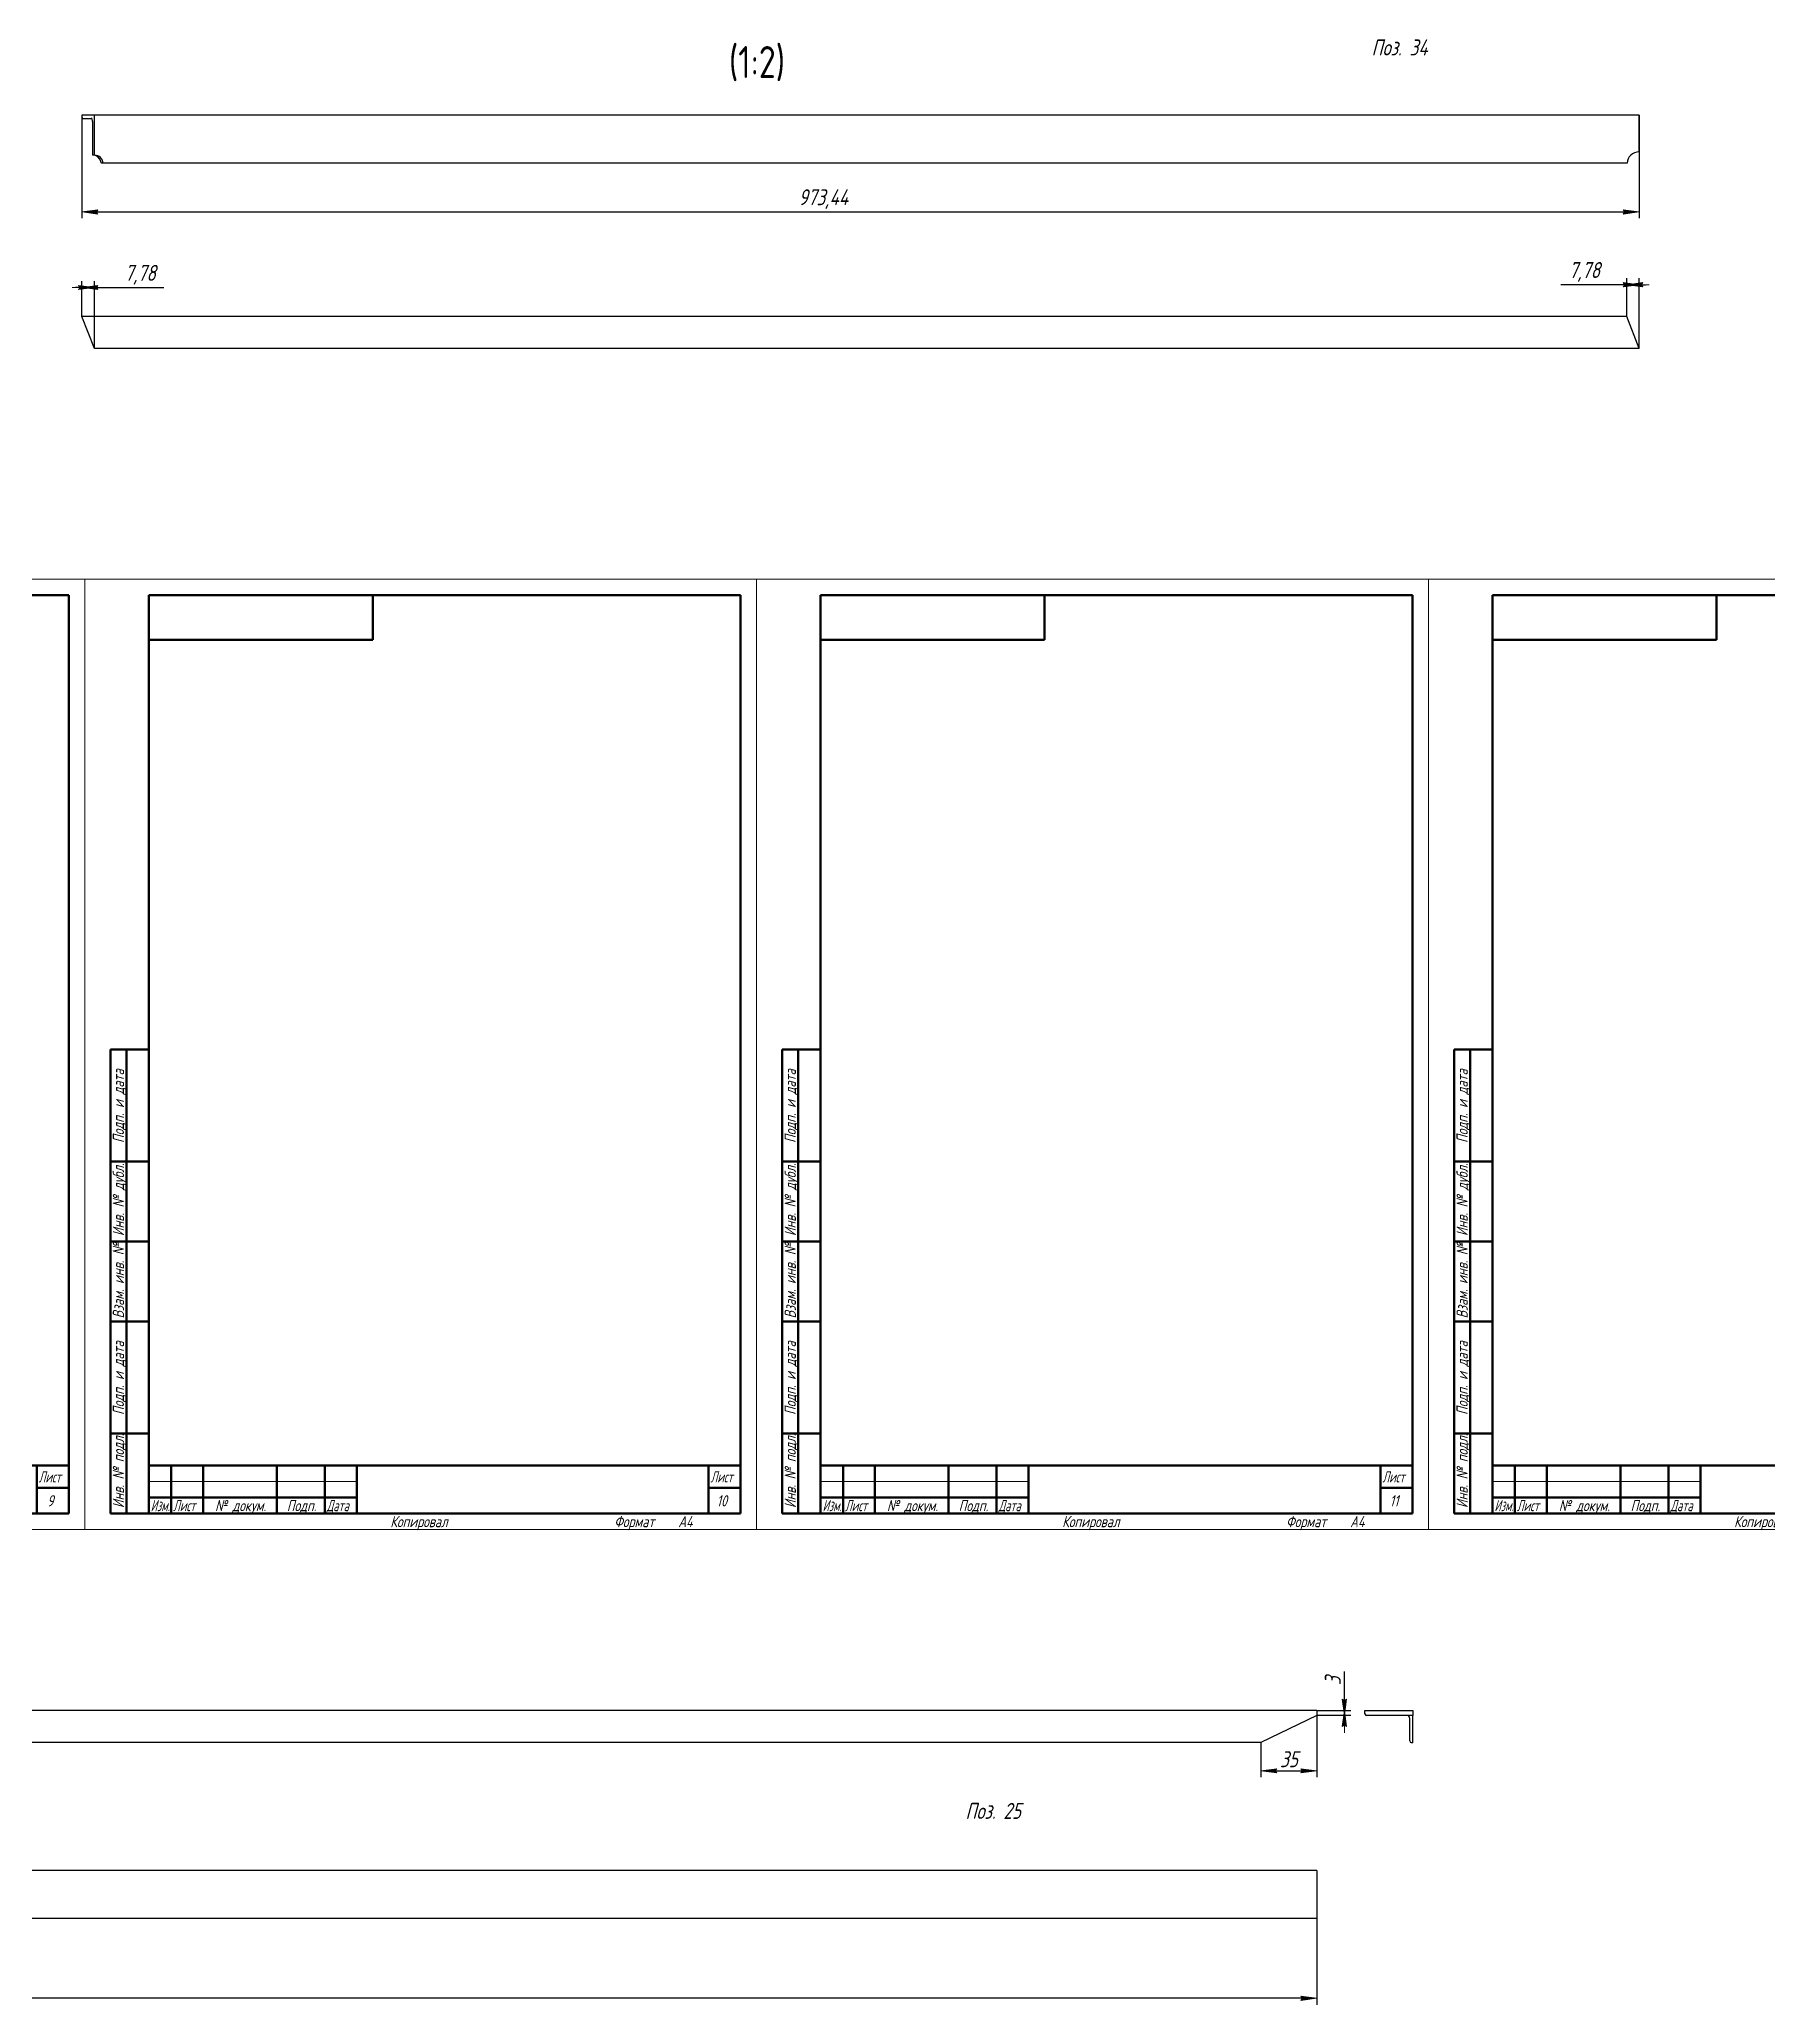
# Model space of a CAD drawing. Header units: millimetres. Extents: x 0 to 6300, y -537 to 1019.
# Drawn here: x 2086 to 2626, y -148 to 466 of the extents above; entities that cross this region are included whole.
import ezdxf

# ---------------------------------------------------------------- set-up
doc = ezdxf.new("R2010")
doc.units = ezdxf.units.MM
doc.linetypes.add('K5LT_BASIC', pattern=[0])
doc.linetypes.add('K5LT_THIN', pattern=[0])
doc.layers.add('Системный слой', color=7, linetype='Continuous')
doc.layers.add('Системный слой (1)', color=7, linetype='Continuous', true_color=0x909090)
doc.styles.add('KDIMTEXTSTYLE', font='GOST_AU.SHX', dxfattribs={"width": 0.96, "oblique": 15, "height": 5})
doc.styles.add('KTEXTSTYLE', font='GOST_AU.SHX', dxfattribs={"width": 0.96, "height": 5})
doc.dimstyles.new('KDIMSTYLE (0.50)', dxfattribs={"dimtxt": 5, "dimasz": 1, "dimexe": 2, "dimexo": 0, "dimgap": 1, "dimtad": 1, "dimlfac": 2, "dimtxsty": 'KDIMTEXTSTYLE', "dimsah": 1, "dimcen": 0, "dimdle": 1, "dimadec": 0, "dimazin": 0, "dimtfac": 0.667, "dimtmove": 0, "dimatfit": 3, "dimfxl": 1, "dimtvp": 1, "dimtolj": 1, "dimtzin": 0, "dimarcsym": 0})

# ---------------------------------------------------------------- blocks, each defined once
blk = doc.blocks.new('KDIMARROW_01')
at = {"layer": 'Системный слой'}
blk.add_hatch(color=0, dxfattribs=at).paths.add_polyline_path([(0, 0), (-5, 0.66), (-4.5, 0), (-5, -0.66)])
at = {"layer": 'Системный слой', "color": 0, "linetype": 'K5LT_THIN', "lineweight": 18}
for p, q in [((-4.5, 0), (-5, 0.66)), ((-5, 0.66), (0, 0)), ((0, 0), (-5, -0.66)), ((-5, -0.66), (-4.5, 0))]:
    blk.add_line(p, q, dxfattribs=at)
at = {"layer": 'Системный слой (1)', "color": 0, "linetype": 'K5LT_THIN', "lineweight": 18}
blk.add_line((0, 0), (-1, 0), dxfattribs=at)
blk = doc.blocks.new('D87')
at = {"color": 0, "lineweight": -2}
for p, q in [((2485.12, -58.06), (2485.12, -77.39)), ((2467.62, -66.56), (2467.62, -77.39)), ((2468.62, -75.39), (2484.12, -75.39))]:
    blk.add_line(p, q, dxfattribs=at)
at = {"layer": 'Defpoints', "color": 0}
for p in [(2485.12, -58.06), (2467.62, -66.56), (2485.12, -75.39)]:
    blk.add_point(p, dxfattribs=at)
at = {"color": 0, "lineweight": -2, "rotation": 180}
blk.add_blockref('KDIMARROW_01', (2467.62, -75.39), dxfattribs=at)
at = {"color": 0, "lineweight": -2}
blk.add_blockref('KDIMARROW_01', (2485.12, -75.39), dxfattribs=at)
at = {"color": 7, "insert": (2476.37, -71.78), "char_height": 5, "attachment_point": 5, "style": 'KDIMTEXTSTYLE'}
blk.add_mtext('\\A1;\\H5.0;\\W0.965;\\Q15;35', dxfattribs=at)
blk = doc.blocks.new('KDIMARROW_02')
at = {"layer": 'Системный слой'}
blk.add_hatch(color=0, dxfattribs=at).paths.add_polyline_path([(4.5, 0), (5, 0.66), (0, 0), (5, -0.66)])
at = {"layer": 'Системный слой', "color": 0, "linetype": 'K5LT_THIN', "lineweight": 18}
for p, q in [((5, 0.66), (0, 0)), ((0, 0), (5, -0.66)), ((0, 0), (7, 0)), ((4.5, 0), (5, 0.66)), ((5, -0.66), (4.5, 0))]:
    blk.add_line(p, q, dxfattribs=at)
at = {"layer": 'Системный слой (1)', "color": 0, "linetype": 'K5LT_THIN', "lineweight": 18}
blk.add_line((0, 0), (-1, 0), dxfattribs=at)
blk = doc.blocks.new('D88')
at = {"color": 0, "lineweight": -2}
for p, q in [((2493.71, -56.56), (2493.71, -44.38)), ((2493.71, -55.56), (2493.71, -54.56)), ((2485.12, -56.56), (2495.71, -56.56)), ((2485.12, -58.06), (2495.71, -58.06)), ((2493.71, -58.06), (2493.71, -56.56)), ((2493.71, -59.06), (2493.71, -60.06))]:
    blk.add_line(p, q, dxfattribs=at)
at = {"layer": 'Defpoints', "color": 0}
for p in [(2485.12, -56.56), (2485.12, -58.06), (2493.71, -56.56)]:
    blk.add_point(p, dxfattribs=at)
at = {"color": 0, "lineweight": -2}
for p, rotation in [((2493.71, -58.06), 90), ((2493.71, -56.56), 270)]:
    blk.add_blockref('KDIMARROW_02', p, dxfattribs=dict(at, rotation=rotation))
at = {"color": 7, "insert": (2490.1, -47.27), "char_height": 5, "attachment_point": 5, "rotation": 90, "style": 'KDIMTEXTSTYLE'}
blk.add_mtext('\\A1;\\H5.0;\\W0.965;\\Q15;3', dxfattribs=at)
blk = doc.blocks.new('D89')
at = {"color": 0, "lineweight": -2}
for p, q in [((1235.12, -121.56), (1235.12, -148.49)), ((2485.12, -121.56), (2485.12, -148.49)), ((2484.12, -146.49), (1236.12, -146.49))]:
    blk.add_line(p, q, dxfattribs=at)
at = {"layer": 'Defpoints', "color": 0}
for p in [(1235.12, -121.56), (2485.12, -121.56), (1235.12, -146.49)]:
    blk.add_point(p, dxfattribs=at)
at = {"color": 0, "lineweight": -2, "rotation": 180}
blk.add_blockref('KDIMARROW_01', (1235.12, -146.49), dxfattribs=at)
at = {"color": 0, "lineweight": -2}
blk.add_blockref('KDIMARROW_01', (2485.12, -146.49), dxfattribs=at)
at = {"color": 7, "insert": (1860.12, -142.69), "char_height": 5, "attachment_point": 5, "style": 'KDIMTEXTSTYLE'}
blk.add_mtext('\\A1;\\H5.0;\\W0.965;\\Q15;2500', dxfattribs=at)
blk = doc.blocks.new('D104')
at = {"color": 0, "lineweight": -2}
for p, q in [((2098.13, 388.14), (2097.13, 388.14)), ((2099.13, 379.04), (2099.13, 390.14)), ((2103.02, 388.14), (2099.13, 388.14)), ((2103.02, 369.04), (2103.02, 390.14)), ((2103.02, 388.14), (2124.73, 388.14)), ((2104.02, 388.14), (2105.02, 388.14))]:
    blk.add_line(p, q, dxfattribs=at)
at = {"layer": 'Defpoints', "color": 0}
for p in [(2099.13, 388.14), (2099.13, 379.04), (2103.02, 369.04)]:
    blk.add_point(p, dxfattribs=at)
at = {"color": 0, "lineweight": -2, "rotation": 180}
blk.add_blockref('KDIMARROW_02', (2103.02, 388.14), dxfattribs=at)
at = {"color": 0, "lineweight": -2}
blk.add_blockref('KDIMARROW_02', (2099.13, 388.14), dxfattribs=at)
at = {"color": 7, "insert": (2117.34, 392.14), "char_height": 5, "attachment_point": 5, "style": 'KDIMTEXTSTYLE'}
blk.add_mtext('\\A1;\\H5.0;\\W0.965;\\Q15;7,78', dxfattribs=at)
blk = doc.blocks.new('D105')
at = {"color": 0, "lineweight": -2}
for p, q in [((2581.96, 389.03), (2561.35, 389.03)), ((2580.96, 389.03), (2579.96, 389.03)), ((2581.96, 379.04), (2581.96, 391.03)), ((2585.85, 389.03), (2581.96, 389.03)), ((2585.85, 369.04), (2585.85, 391.03)), ((2586.85, 389.03), (2587.85, 389.03))]:
    blk.add_line(p, q, dxfattribs=at)
at = {"layer": 'Defpoints', "color": 0}
for p in [(2581.96, 389.03), (2581.96, 379.04), (2585.85, 369.04)]:
    blk.add_point(p, dxfattribs=at)
at = {"color": 0, "lineweight": -2, "rotation": 180}
blk.add_blockref('KDIMARROW_02', (2585.85, 389.03), dxfattribs=at)
at = {"color": 0, "lineweight": -2}
blk.add_blockref('KDIMARROW_02', (2581.96, 389.03), dxfattribs=at)
at = {"color": 7, "insert": (2568.75, 393.03), "char_height": 5, "attachment_point": 5, "style": 'KDIMTEXTSTYLE'}
blk.add_mtext('\\A1;\\H5.0;\\W0.965;\\Q15;7,78', dxfattribs=at)
blk = doc.blocks.new('D106')
at = {"color": 0, "lineweight": -2}
for p, q in [((2099.13, 442), (2099.13, 409.78)), ((2585.85, 442), (2585.85, 409.78)), ((2100.13, 411.78), (2584.85, 411.78))]:
    blk.add_line(p, q, dxfattribs=at)
at = {"layer": 'Defpoints', "color": 0}
for p in [(2099.13, 442), (2585.85, 442), (2585.85, 411.78)]:
    blk.add_point(p, dxfattribs=at)
at = {"color": 0, "lineweight": -2, "rotation": 180}
blk.add_blockref('KDIMARROW_01', (2099.13, 411.78), dxfattribs=at)
at = {"color": 0, "lineweight": -2}
blk.add_blockref('KDIMARROW_01', (2585.85, 411.78), dxfattribs=at)
at = {"color": 7, "insert": (2330.85, 415.78), "char_height": 5, "attachment_point": 5, "style": 'KDIMTEXTSTYLE'}
blk.add_mtext('\\A1;\\H5.0;\\W0.965;\\Q15;973,44', dxfattribs=at)
blk = doc.blocks.new('U12')
at = {"color": 7, "linetype": 'K5LT_THIN', "lineweight": 18}
for p, q in [((1890, 0), (1890, 297)), ((1890, 297), (2100, 297)), ((2100, 297), (2100, 0)), ((1910, 15), (1975, 15)), ((2100, 0), (1890, 0))]:
    blk.add_line(p, q, dxfattribs=at)
at = {"color": 5, "linetype": 'K5LT_BASIC', "lineweight": 60, "true_color": 0x0000ff}
for p, q in [((1910, 5), (1910, 292)), ((1910, 292), (2095, 292)), ((1980, 292), (1980, 278)), ((2095, 292), (2095, 5)), ((1980, 278), (1910, 278)), ((1898, 5), (1898, 150)), ((1910, 150), (1898, 150)), ((1903, 5), (1903, 150)), ((1910, 115), (1898, 115)), ((1910, 90), (1898, 90)), ((1910, 65), (1898, 65)), ((1910, 30), (1898, 30)), ((1910, 20), (2095, 20)), ((1910, 5), (1910, 20)), ((1917, 5), (1917, 20)), ((1927, 5), (1927, 20)), ((1950, 5), (1950, 20)), ((1965, 5), (1965, 20)), ((1975, 5), (1975, 20)), ((2085, 5), (2085, 20)), ((2085, 13), (2095, 13)), ((1910, 10), (1917, 10)), ((1917, 10), (1927, 10)), ((1927, 10), (1950, 10)), ((1950, 10), (1965, 10)), ((1965, 10), (1975, 10)), ((1910, 5), (1898, 5)), ((2095, 5), (1910, 5))]:
    blk.add_line(p, q, dxfattribs=at)
at = {"color": 7, "char_height": 2.5, "attachment_point": 1, "rotation": 90, "style": 'KTEXTSTYLE'}
for s, insert in [('\\H3.5;\\W0.965;\\Q15;\\Q15;Подп. и дата', (1898.77, 120.8)), ('\\H3.5;\\W0.965;\\Q15;\\Q15;Инв. № дубл.', (1898.77, 91.71)), ('\\H3.5;\\W0.965;\\Q15;\\Q15;Взам. инв. №', (1898.77, 65.98)), ('\\H3.5;\\W0.965;\\Q15;\\Q15;Подп. и дата', (1898.77, 35.8)), ('\\H3.5;\\W0.965;\\Q15;\\Q15;Инв. № подл.', (1898.77, 6.71))]:
    blk.add_mtext(s, dxfattribs=dict(at, insert=insert))
at = {"color": 7, "char_height": 2.5, "attachment_point": 1, "style": 'KTEXTSTYLE'}
for s, insert in [('\\H3.5;\\W0.965;\\Q15;\\Q15;\\W0.816;Лист', (2085.6, 18.23)), ('\\H3.5;\\W0.965;\\Q15;\\Q15;\\W0.797;Изм.', (1910.61, 9.23)), ('\\H3.5;\\W0.965;\\Q15;\\Q15;\\W0.816;Лист', (1917.6, 9.23)), ('\\H3.5;\\W0.965;\\Q15;\\Q15;№ докум.', (1930.72, 9.23)), ('\\H3.5;\\W0.965;\\Q15;\\Q15;Подп.', (1953.15, 9.23)), ('\\H3.5;\\W0.965;\\Q15;\\Q15;\\W0.816;Дата', (1965.6, 9.23)), ('\\H3.5;\\W0.965;\\Q15;\\Q15;9', (2088.25, 10.73)), ('\\H3.5;\\W0.965;\\Q15;\\Q15;Копировал', (1985.5, 4.23)), ('\\H3.5;\\W0.965;\\Q15;\\Q15;Формат', (2055.5, 4.23)), ('\\H3.5;\\W0.965;\\Q15;\\Q15;A4', (2075.5, 4.23))]:
    blk.add_mtext(s, dxfattribs=dict(at, insert=insert))
blk = doc.blocks.new('U13')
at = {"color": 7, "linetype": 'K5LT_THIN', "lineweight": 18}
for p, q in [((2100, 0), (2100, 297)), ((2100, 297), (2310, 297)), ((2310, 297), (2310, 0)), ((2120, 15), (2185, 15)), ((2310, 0), (2100, 0))]:
    blk.add_line(p, q, dxfattribs=at)
at = {"color": 5, "linetype": 'K5LT_BASIC', "lineweight": 60, "true_color": 0x0000ff}
for p, q in [((2120, 5), (2120, 292)), ((2120, 292), (2305, 292)), ((2190, 292), (2190, 278)), ((2305, 292), (2305, 5)), ((2190, 278), (2120, 278)), ((2108, 5), (2108, 150)), ((2120, 150), (2108, 150)), ((2113, 5), (2113, 150)), ((2120, 115), (2108, 115)), ((2120, 90), (2108, 90)), ((2120, 65), (2108, 65)), ((2120, 30), (2108, 30)), ((2120, 20), (2305, 20)), ((2120, 5), (2120, 20)), ((2127, 5), (2127, 20)), ((2137, 5), (2137, 20)), ((2160, 5), (2160, 20)), ((2175, 5), (2175, 20)), ((2185, 5), (2185, 20)), ((2295, 5), (2295, 20)), ((2295, 13), (2305, 13)), ((2120, 10), (2127, 10)), ((2127, 10), (2137, 10)), ((2137, 10), (2160, 10)), ((2160, 10), (2175, 10)), ((2175, 10), (2185, 10)), ((2120, 5), (2108, 5)), ((2305, 5), (2120, 5))]:
    blk.add_line(p, q, dxfattribs=at)
at = {"color": 7, "char_height": 2.5, "attachment_point": 1, "rotation": 90, "style": 'KTEXTSTYLE'}
for s, insert in [('\\H3.5;\\W0.965;\\Q15;\\Q15;Подп. и дата', (2108.77, 120.8)), ('\\H3.5;\\W0.965;\\Q15;\\Q15;Инв. № дубл.', (2108.77, 91.71)), ('\\H3.5;\\W0.965;\\Q15;\\Q15;Взам. инв. №', (2108.77, 65.98)), ('\\H3.5;\\W0.965;\\Q15;\\Q15;Подп. и дата', (2108.77, 35.8)), ('\\H3.5;\\W0.965;\\Q15;\\Q15;Инв. № подл.', (2108.77, 6.71))]:
    blk.add_mtext(s, dxfattribs=dict(at, insert=insert))
at = {"color": 7, "char_height": 2.5, "attachment_point": 1, "style": 'KTEXTSTYLE'}
for s, insert in [('\\H3.5;\\W0.965;\\Q15;\\Q15;\\W0.816;Лист', (2295.6, 18.23)), ('\\H3.5;\\W0.965;\\Q15;\\Q15;\\W0.797;Изм.', (2120.61, 9.23)), ('\\H3.5;\\W0.965;\\Q15;\\Q15;\\W0.816;Лист', (2127.6, 9.23)), ('\\H3.5;\\W0.965;\\Q15;\\Q15;№ докум.', (2140.72, 9.23)), ('\\H3.5;\\W0.965;\\Q15;\\Q15;Подп.', (2163.15, 9.23)), ('\\H3.5;\\W0.965;\\Q15;\\Q15;\\W0.816;Дата', (2175.6, 9.23)), ('\\H3.5;\\W0.965;\\Q15;\\Q15;10', (2297.51, 10.73)), ('\\H3.5;\\W0.965;\\Q15;\\Q15;Копировал', (2195.5, 4.23)), ('\\H3.5;\\W0.965;\\Q15;\\Q15;Формат', (2265.5, 4.23)), ('\\H3.5;\\W0.965;\\Q15;\\Q15;A4', (2285.5, 4.23))]:
    blk.add_mtext(s, dxfattribs=dict(at, insert=insert))
blk = doc.blocks.new('U14')
at = {"color": 7, "linetype": 'K5LT_THIN', "lineweight": 18}
for p, q in [((2310, 0), (2310, 297)), ((2310, 297), (2520, 297)), ((2520, 297), (2520, 0)), ((2330, 15), (2395, 15)), ((2520, 0), (2310, 0))]:
    blk.add_line(p, q, dxfattribs=at)
at = {"color": 5, "linetype": 'K5LT_BASIC', "lineweight": 60, "true_color": 0x0000ff}
for p, q in [((2330, 5), (2330, 292)), ((2330, 292), (2515, 292)), ((2400, 292), (2400, 278)), ((2515, 292), (2515, 5)), ((2400, 278), (2330, 278)), ((2318, 5), (2318, 150)), ((2330, 150), (2318, 150)), ((2323, 5), (2323, 150)), ((2330, 115), (2318, 115)), ((2330, 90), (2318, 90)), ((2330, 65), (2318, 65)), ((2330, 30), (2318, 30)), ((2330, 20), (2515, 20)), ((2330, 5), (2330, 20)), ((2337, 5), (2337, 20)), ((2347, 5), (2347, 20)), ((2370, 5), (2370, 20)), ((2385, 5), (2385, 20)), ((2395, 5), (2395, 20)), ((2505, 5), (2505, 20)), ((2505, 13), (2515, 13)), ((2330, 10), (2337, 10)), ((2337, 10), (2347, 10)), ((2347, 10), (2370, 10)), ((2370, 10), (2385, 10)), ((2385, 10), (2395, 10)), ((2330, 5), (2318, 5)), ((2515, 5), (2330, 5))]:
    blk.add_line(p, q, dxfattribs=at)
at = {"color": 7, "char_height": 2.5, "attachment_point": 1, "rotation": 90, "style": 'KTEXTSTYLE'}
for s, insert in [('\\H3.5;\\W0.965;\\Q15;\\Q15;Подп. и дата', (2318.77, 120.8)), ('\\H3.5;\\W0.965;\\Q15;\\Q15;Инв. № дубл.', (2318.77, 91.71)), ('\\H3.5;\\W0.965;\\Q15;\\Q15;Взам. инв. №', (2318.77, 65.98)), ('\\H3.5;\\W0.965;\\Q15;\\Q15;Подп. и дата', (2318.77, 35.8)), ('\\H3.5;\\W0.965;\\Q15;\\Q15;Инв. № подл.', (2318.77, 6.71))]:
    blk.add_mtext(s, dxfattribs=dict(at, insert=insert))
at = {"color": 7, "char_height": 2.5, "attachment_point": 1, "style": 'KTEXTSTYLE'}
for s, insert in [('\\H3.5;\\W0.965;\\Q15;\\Q15;\\W0.816;Лист', (2505.6, 18.23)), ('\\H3.5;\\W0.965;\\Q15;\\Q15;\\W0.797;Изм.', (2330.61, 9.23)), ('\\H3.5;\\W0.965;\\Q15;\\Q15;\\W0.816;Лист', (2337.6, 9.23)), ('\\H3.5;\\W0.965;\\Q15;\\Q15;№ докум.', (2350.72, 9.23)), ('\\H3.5;\\W0.965;\\Q15;\\Q15;Подп.', (2373.15, 9.23)), ('\\H3.5;\\W0.965;\\Q15;\\Q15;\\W0.816;Дата', (2385.6, 9.23)), ('\\H3.5;\\W0.965;\\Q15;\\Q15;11', (2507.88, 10.73)), ('\\H3.5;\\W0.965;\\Q15;\\Q15;Копировал', (2405.5, 4.23)), ('\\H3.5;\\W0.965;\\Q15;\\Q15;Формат', (2475.5, 4.23)), ('\\H3.5;\\W0.965;\\Q15;\\Q15;A4', (2495.5, 4.23))]:
    blk.add_mtext(s, dxfattribs=dict(at, insert=insert))
blk = doc.blocks.new('U15')
at = {"color": 7, "linetype": 'K5LT_THIN', "lineweight": 18}
for p, q in [((2520, 0), (2520, 297)), ((2520, 297), (2730, 297)), ((2730, 297), (2730, 0)), ((2540, 15), (2605, 15)), ((2730, 0), (2520, 0))]:
    blk.add_line(p, q, dxfattribs=at)
at = {"color": 5, "linetype": 'K5LT_BASIC', "lineweight": 60, "true_color": 0x0000ff}
for p, q in [((2540, 5), (2540, 292)), ((2540, 292), (2725, 292)), ((2610, 292), (2610, 278)), ((2725, 292), (2725, 5)), ((2610, 278), (2540, 278)), ((2528, 5), (2528, 150)), ((2540, 150), (2528, 150)), ((2533, 5), (2533, 150)), ((2540, 115), (2528, 115)), ((2540, 90), (2528, 90)), ((2540, 65), (2528, 65)), ((2540, 30), (2528, 30)), ((2540, 20), (2725, 20)), ((2540, 5), (2540, 20)), ((2547, 5), (2547, 20)), ((2557, 5), (2557, 20)), ((2580, 5), (2580, 20)), ((2595, 5), (2595, 20)), ((2605, 5), (2605, 20)), ((2715, 5), (2715, 20)), ((2715, 13), (2725, 13)), ((2540, 10), (2547, 10)), ((2547, 10), (2557, 10)), ((2557, 10), (2580, 10)), ((2580, 10), (2595, 10)), ((2595, 10), (2605, 10)), ((2540, 5), (2528, 5)), ((2725, 5), (2540, 5))]:
    blk.add_line(p, q, dxfattribs=at)
at = {"color": 7, "char_height": 2.5, "attachment_point": 1, "rotation": 90, "style": 'KTEXTSTYLE'}
for s, insert in [('\\H3.5;\\W0.965;\\Q15;\\Q15;Подп. и дата', (2528.77, 120.8)), ('\\H3.5;\\W0.965;\\Q15;\\Q15;Инв. № дубл.', (2528.77, 91.71)), ('\\H3.5;\\W0.965;\\Q15;\\Q15;Взам. инв. №', (2528.77, 65.98)), ('\\H3.5;\\W0.965;\\Q15;\\Q15;Подп. и дата', (2528.77, 35.8)), ('\\H3.5;\\W0.965;\\Q15;\\Q15;Инв. № подл.', (2528.77, 6.71))]:
    blk.add_mtext(s, dxfattribs=dict(at, insert=insert))
at = {"color": 7, "char_height": 2.5, "attachment_point": 1, "style": 'KTEXTSTYLE'}
for s, insert in [('\\H3.5;\\W0.965;\\Q15;\\Q15;\\W0.816;Лист', (2715.6, 18.23)), ('\\H3.5;\\W0.965;\\Q15;\\Q15;\\W0.797;Изм.', (2540.61, 9.23)), ('\\H3.5;\\W0.965;\\Q15;\\Q15;\\W0.816;Лист', (2547.6, 9.23)), ('\\H3.5;\\W0.965;\\Q15;\\Q15;№ докум.', (2560.72, 9.23)), ('\\H3.5;\\W0.965;\\Q15;\\Q15;Подп.', (2583.15, 9.23)), ('\\H3.5;\\W0.965;\\Q15;\\Q15;\\W0.816;Дата', (2595.6, 9.23)), ('\\H3.5;\\W0.965;\\Q15;\\Q15;12', (2717.51, 10.73)), ('\\H3.5;\\W0.965;\\Q15;\\Q15;Копировал', (2615.5, 4.23)), ('\\H3.5;\\W0.965;\\Q15;\\Q15;Формат', (2685.5, 4.23)), ('\\H3.5;\\W0.965;\\Q15;\\Q15;A4', (2705.5, 4.23))]:
    blk.add_mtext(s, dxfattribs=dict(at, insert=insert))

msp = doc.modelspace()

# ---------------------------------------------------------------- linework, layer by layer
at = {"color": 3}
for p, q in [((2103.0224, 442.0046), (2099.1335, 442.0046)), ((2099.1335, 442.0046), (2099.1335, 441.5046)), ((2099.328, 441.0046), (2102.0502, 441.0046)), ((2102.4391, 440.0046), (2102.4391, 429.5046)), ((2585.8526, 442.0046), (2103.0224, 442.0046)), ((2103.0224, 429.5046), (2103.0224, 442.0046)), ((2585.8526, 430.5046), (2585.8526, 442.0046)), ((2103.0224, 429.5046), (2102.4391, 429.5046)), ((2105.7048, 427.0046), (2105.3159, 427.0046)), ((2582.0972, 427.0046), (2105.7048, 427.0046)), ((2103.0224, 369.0436), (2099.1335, 379.0436)), ((2581.9637, 379.0436), (2099.1335, 379.0436)), ((2585.8526, 369.0436), (2581.9637, 379.0436)), ((2585.8526, 369.0436), (2103.0224, 369.0436)), ((2485.1196, -56.5604), (1235.1196, -56.5604)), ((2485.1196, -58.0604), (2467.6196, -66.5604)), ((2485.1196, -56.5604), (2485.1196, -58.0604)), ((2500.1196, -56.5604), (2515.1196, -56.5604)), ((2500.1196, -57.5604), (2500.1196, -56.5604)), ((2513.1196, -58.0604), (2500.6196, -58.0604)), ((2515.1196, -58.0604), (2513.1196, -58.0604)), ((2514.1196, -66.0604), (2514.1196, -59.0604)), ((2515.1196, -56.5604), (2515.1196, -58.0604)), ((2515.1196, -66.5604), (2515.1196, -58.0604)), ((2467.6196, -66.5604), (1252.6196, -66.5604)), ((2514.6196, -66.5604), (2515.1196, -66.5604)), ((2485.1196, -106.5604), (1235.1196, -106.5604)), ((2485.1196, -106.5604), (2485.1196, -121.5604)), ((2485.1196, -121.5604), (1235.1196, -121.5604))]:
    msp.add_line(p, q, dxfattribs=at)
for centre, radius, start, end in [((2500.6196, -57.5604), 0.5, 180, 270), ((2513.1196, -59.0604), 1, 0, 90), ((2514.6196, -66.0604), 0.5, 180, 270)]:
    msp.add_arc(centre, radius, start, end, dxfattribs=at)
for centre, major_axis, ratio, start_param, end_param in [((2099.328, 441.5046), (0, -0.5), 0.38888889, 4.71238898, 6.28318531), ((2102.0502, 440.0046), (0, -1), 0.38888889, 1.57079633, 3.14159265), ((2585.8526, 427.0046), (-3.7553, 0), 0.93200467, 4.71238898, 6.28318531), ((2102.4391, 427.0046), (-2.6824, 0), 0.93200467, 3.34295057, 4.71238898), ((2103.0224, 427.0046), (-2.6824, 0), 0.93200467, 3.14159265, 4.71238898)]:
    msp.add_ellipse(centre, major_axis=major_axis, ratio=ratio, start_param=start_param, end_param=end_param, dxfattribs=at)
msp.add_open_spline([(2105.3159, 427.0046), (2105.301, 427.0046), (2105.2715, 427.0134), (2105.2275, 427.0534), (2105.1936, 427.108), (2105.162, 427.1762), (2105.1413, 427.2316), (2105.1208, 427.2956), (2105.0998, 427.3678), (2105.0812, 427.442), (2105.0695, 427.4946), (2105.0673, 427.5046)], degree=3, knots=[0, 0, 0, 0, 1.79823898, 3.55235361, 5.52030233, 6.35019586, 8.04917651, 8.63458649, 9.67030299, 11.55772499, 12, 12, 12, 12], dxfattribs=at)

# ---------------------------------------------------------------- block references
for name in ['U12', 'U13', 'U14', 'U15']:
    msp.add_blockref(name, (0, 0))

# ---------------------------------------------------------------- texts
at = {"color": 7, "char_height": 2.5, "attachment_point": 1, "style": 'KTEXTSTYLE'}
for s, insert in [('\\H3.5;\\W0.965;\\Q15;\\Q0;\\H10.00;{\\c16711680;(1:2)}', (2301.3457, 463.5976)), ('\\H3.5;\\W0.965;\\Q15;\\Q15;\\H5.00;Поз. 34', (2502.1975, 465.6837)), ('\\H3.5;\\W0.965;\\Q15;\\Q15;\\H5.00;Поз. 25', (2375.2641, -85.4302))]:
    msp.add_mtext(s, dxfattribs=dict(at, insert=insert))

# ---------------------------------------------------------------- dimensions: what is measured, and where the dimension line sits
at = {"color": 7}
for base, p1, p2, override, picture, middle in [((2585.8526, 411.7795), (2099.1335, 442.0046), (2585.8526, 442.0046), {"dimexo": 0, "dimpost": '\\H5.0;\\W0.965;\\Q15;<>', "dimblk1": 'KDIMARROW_01', "dimblk2": 'KDIMARROW_01', "dimse1": 0, "dimse2": 0, "dimclrt": 7, "dimtolj": 1}, 'D106', (2330.8526, 411.7795)), ((2099.1335, 388.1448), (2103.0224, 369.0436), (2099.1335, 379.0436), {"dimexo": 0, "dimpost": '\\H5.0;\\W0.965;\\Q15;<>', "dimblk1": 'KDIMARROW_02', "dimblk2": 'KDIMARROW_02', "dimse1": 0, "dimse2": 0, "dimclrt": 7, "dimtolj": 1}, 'D104', (2117.3352, 388.1448)), ((2581.9637, 389.028), (2585.8526, 369.0436), (2581.9637, 379.0436), {"dimexo": 0, "dimpost": '\\H5.0;\\W0.965;\\Q15;<>', "dimblk1": 'KDIMARROW_02', "dimblk2": 'KDIMARROW_02', "dimse1": 0, "dimse2": 0, "dimclrt": 7, "dimtolj": 1}, 'D105', (2568.7454, 389.028)), ((2485.1196, -75.3862), (2467.6196, -66.5604), (2485.1196, -58.0604), {"dimexo": 0, "dimpost": '\\H5.0;\\W0.965;\\Q15;<>', "dimblk1": 'KDIMARROW_01', "dimblk2": 'KDIMARROW_01', "dimse1": 0, "dimse2": 0, "dimclrt": 7, "dimtolj": 1}, 'D87', (2476.3696, -75.3862)), ((1235.1196, -146.4883), (2485.1196, -121.5604), (1235.1196, -121.5604), {"dimexo": 0, "dimpost": '\\H5.0;\\W0.965;\\Q15;<>', "dimblk1": 'KDIMARROW_01', "dimblk2": 'KDIMARROW_01', "dimse1": 0, "dimse2": 0, "dimclrt": 7, "dimtolj": 1}, 'D89', (1860.1196, -146.4883))]:
    dim = msp.add_linear_dim(base=base, p1=p1, p2=p2, dimstyle='KDIMSTYLE (0.50)', override=override, dxfattribs=at)
    dim.commit()
    dim.dimension.update_dxf_attribs({"geometry": picture, "text_midpoint": middle, "dimtype": 160})
dim = msp.add_linear_dim(base=(2493.7059, -56.5604), p1=(2485.1196, -58.0604), p2=(2485.1196, -56.5604), angle=90, dimstyle='KDIMSTYLE (0.50)', override={"dimexo": 0, "dimpost": '\\H5.0;\\W0.965;\\Q15;<>', "dimblk1": 'KDIMARROW_02', "dimblk2": 'KDIMARROW_02', "dimse1": 0, "dimse2": 0, "dimclrt": 7, "dimtolj": 1}, dxfattribs=at)
dim.commit()
dim.dimension.update_dxf_attribs({"geometry": 'D88', "text_midpoint": (2493.7059, -47.2663), "dimtype": 160})

doc.saveas('drawing.dxf')
